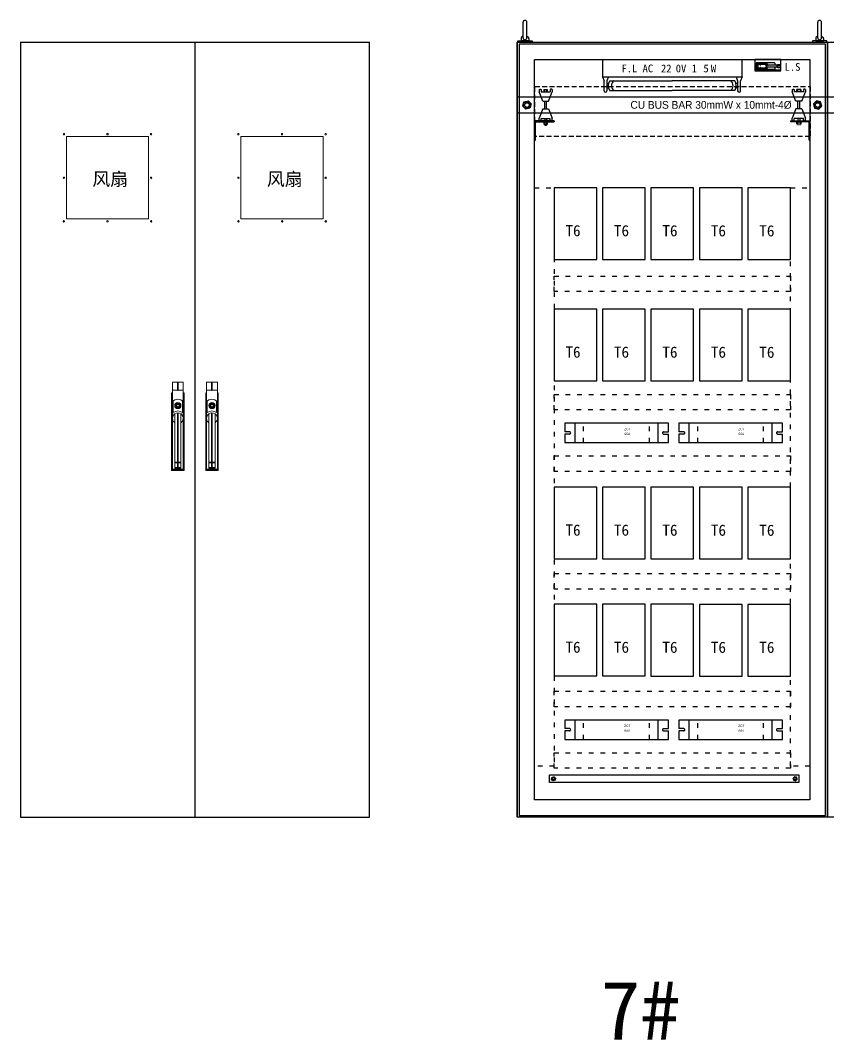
# Model space of a CAD drawing. Header units: millimetres. Extents: x 14879 to 38758, y -20740 to 1136.
# Drawn here: x 33636 to 35718, y -11284 to -8655 of the extents above; entities that cross this region are included whole.
import ezdxf
from ezdxf.enums import TextEntityAlignment as Align

# ---------------------------------------------------------------- set-up
doc = ezdxf.new("R2010")
doc.units = ezdxf.units.MM
doc.linetypes.add('ACAD_ISO03W100', pattern=[30, 12, -18])
doc.linetypes.add('DASHED', pattern=[19.05, 12.7, -6.35])
for name, color, linetype, lineweight in [('CAXA4', 3, 'Continuous', 25), ('图框文字', 7, 'Continuous', 53), ('粗线', 7, 'Continuous', 13), ('轮廓层', 7, 'Continuous', 30)]:
    doc.layers.add(name, color=color, linetype=linetype, lineweight=lineweight)
doc.layers.add('TEXT', color=3, linetype='Continuous')
doc.styles.get("Standard").update_dxf_attribs({"font": ''})
doc.styles.add('UserTxtStyle2', font='')
doc.styles.add('型式1', font='PMingLiU.ttf', dxfattribs={"width": 0.85, "height": 2})
doc.styles.add('汉字', font='')
doc.styles.get('Standard').set_extended_font_data('SimSun')
doc.styles.get('UserTxtStyle2').set_extended_font_data('SimSun')
doc.styles.get('汉字').set_extended_font_data('SimSun')

# ---------------------------------------------------------------- blocks, each defined once
blk = doc.blocks.new('830')
at = {"color": 1, "lineweight": 5}
for p, q in [((-14, 93), (14, 93)), ((-1, 73), (-1, 93)), ((0, 93), (0, 73)), ((1, 73), (1, 93)), ((-1, 73), (-14, 73)), ((1, 73), (14, 73)), ((-11.9, 44.8), (-11.9, 14.8)), ((12.1, 44.8), (12.1, 14.7)), ((-8, 11.5), (-8, -129)), ((-1, 14), (-1, -127)), ((1, 14), (1, -127)), ((8, 11.5), (8, -129)), ((-14, -131), (14, -131)), ((-8, -113), (-1, -113)), ((-8, -115), (-1, -115)), ((-8, -127), (8, -127)), ((-8, -129), (8, -129)), ((1, -113), (8, -113)), ((1, -115), (8, -115))]:
    blk.add_line(p, q, dxfattribs=at)
for points in [[(-14, 93), (-14, -133), (14, -133), (14, 93)], [(-14, 66), (-16, 66), (-16, -135), (16, -135), (16, 66), (14, 66)]]:
    blk.add_lwpolyline(points, dxfattribs=at)
for radius in [8, 6, 3]:
    blk.add_circle((0, 33), radius, dxfattribs=at)
for centre, radius, start, end in [((0, 73), 1, 180, 0), ((0, 30), 19, 42.5369, 137.4631), ((-6, 33), 2, 280.8069, 79.1931), ((-4.2, 37.2), 2, 235.8069, 34.1931), ((-4.2, 28.8), 2, 325.8069, 124.1931), ((0, 39), 2, 190.8069, 349.1931), ((0, 27), 2, 10.8069, 169.1931), ((4.2, 37.2), 2, 145.8069, 304.1931), ((4.2, 28.8), 2, 55.8069, 214.1931), ((6, 33), 2, 100.8069, 259.1931), ((0, 0), 14, 304.8499, 235.1501), ((0, 0), 19, 50.6182, 128.9523)]:
    blk.add_arc(centre, radius, start, end, dxfattribs=at)

msp = doc.modelspace()

# ---------------------------------------------------------------- linework, layer by layer
for p, q in [((34932.11, -8700.12), (34932.11, -8660.12)), ((34942.11, -8700.12), (34942.11, -8660.12)), ((35692.11, -8700.12), (35692.11, -8660.12)), ((35702.11, -8700.12), (35702.11, -8660.12)), ((34927.11, -8701.47), (34927.11, -8708.03)), ((34932.11, -8696.14), (34928.37, -8698.55)), ((34942.11, -8696.14), (34945.86, -8698.55)), ((34947.11, -8701.47), (34947.11, -8708.03)), ((35687.11, -8701.47), (35687.11, -8708.03)), ((35692.11, -8696.14), (35688.37, -8698.55)), ((35702.11, -8696.14), (35705.86, -8698.55)), ((35707.11, -8701.47), (35707.11, -8708.03)), ((33635.71, -8711.05), (34535.9, -8711.05)), ((33635.71, -8711.05), (33635.71, -10711.05)), ((34085.8, -8711.05), (34085.8, -10711.05)), ((34535.9, -10711.05), (34535.9, -8711.05)), ((34917.11, -8711.05), (35717.11, -8711.05)), ((34917.11, -10711.05), (34917.11, -8711.05)), ((34917.11, -8711.05), (35717.11, -8711.05)), ((34917.11, -8711.05), (34917.11, -10666.05)), ((35712.11, -8716.05), (34922.11, -8716.05)), ((34922.11, -8716.05), (34922.11, -10706.05)), ((34947.11, -8708.03), (34927.11, -8708.03)), ((34947.11, -8708.03), (34927.11, -8708.03)), ((34927.11, -8708.03), (34947.11, -8708.03)), ((34927.11, -8708.03), (34947.11, -8708.03)), ((35715.83, -8708.03), (35678.4, -8708.03)), ((35678.4, -8708.03), (35678.4, -8711.05)), ((35678.4, -8711.05), (35715.83, -8711.05)), ((35687.11, -8708.03), (35707.11, -8708.03)), ((35687.11, -8708.03), (35707.11, -8708.03)), ((35707.11, -8708.03), (35687.11, -8708.03)), ((35707.11, -8708.03), (35687.11, -8708.03)), ((35712.11, -10706.05), (35712.11, -8716.05)), ((35715.83, -8711.05), (35715.83, -8708.03)), ((35717.11, -8711.05), (35717.11, -10666.05)), ((35717.11, -10711.05), (35717.11, -8711.05)), ((35717.11, -8711.05), (35717.11, -10666.05)), ((35717.11, -8711.05), (36517.11, -8711.05)), ((35717.11, -10711.05), (35717.11, -8711.05)), ((35717.11, -8711.05), (36517.11, -8711.05)), ((35717.11, -8711.05), (35717.11, -10666.05)), ((34962.11, -8756.05), (35672.11, -8756.05)), ((34962.11, -10666.05), (34962.11, -8756.05)), ((35137.11, -8756.05), (35137.11, -8801.05)), ((35137.11, -8756.05), (35497.11, -8756.05)), ((35497.11, -8801.05), (35497.11, -8756.05)), ((35597.21, -8756.05), (35530.31, -8756.05)), ((35530.31, -8756.05), (35530.31, -8784.87)), ((35597.21, -8784.87), (35597.21, -8756.05)), ((35672.11, -8756.05), (35672.11, -10666.05)), ((35137.11, -8801.05), (35497.11, -8801.05)), ((35137.11, -8801.05), (35141.12, -8811.05)), ((35152.53, -8801.05), (35148.52, -8811.05)), ((35481.7, -8801.05), (35485.71, -8811.05)), ((35497.11, -8801.05), (35493.11, -8811.05)), ((35530.31, -8782.87), (35597.21, -8782.87)), ((35530.31, -8784.87), (35597.21, -8784.87)), ((35141.12, -8836.69), (35141.12, -8811.05)), ((35148.52, -8811.05), (35148.52, -8836.69)), ((35148.52, -8817.68), (35152.84, -8817.68)), ((35148.52, -8829.42), (35152.84, -8829.42)), ((35155.81, -8811.05), (35317.11, -8811.05)), ((35478.42, -8811.05), (35317.11, -8811.05)), ((35485.71, -8817.68), (35481.38, -8817.68)), ((35485.71, -8829.42), (35481.38, -8829.42)), ((35485.71, -8811.05), (35485.71, -8836.69)), ((35493.11, -8836.69), (35493.11, -8811.05)), ((34917.11, -8893.44), (34917.11, -8853.44)), ((35717.11, -8853.44), (34917.11, -8853.44)), ((34917.11, -8853.44), (34917.11, -8893.44)), ((35145.02, -8840.19), (35144.62, -8840.19)), ((35155.81, -8836.05), (35317.11, -8836.05)), ((35478.42, -8836.05), (35317.11, -8836.05)), ((35489.21, -8840.19), (35489.61, -8840.19)), ((35717.11, -8893.44), (35717.11, -8853.44)), ((35717.11, -8893.44), (35717.11, -8853.44)), ((36517.11, -8853.44), (35717.11, -8853.44)), ((35717.11, -8853.44), (35717.11, -8893.44)), ((34917.11, -8893.44), (35717.11, -8893.44)), ((35717.11, -8893.44), (36517.11, -8893.44)), ((35012.11, -9086.71), (35012.11, -9271.71)), ((35122.11, -9086.71), (35012.11, -9086.71)), ((35122.11, -9271.71), (35122.11, -9086.71)), ((35137.11, -9086.82), (35137.11, -9271.82)), ((35247.11, -9086.82), (35137.11, -9086.82)), ((35247.11, -9271.82), (35247.11, -9086.82)), ((35262.11, -9086.93), (35262.11, -9271.93)), ((35372.11, -9086.93), (35262.11, -9086.93)), ((35372.11, -9271.93), (35372.11, -9086.93)), ((35387.11, -9087.04), (35387.11, -9272.04)), ((35497.11, -9087.04), (35387.11, -9087.04)), ((35497.11, -9272.04), (35497.11, -9087.04)), ((35512.11, -9087.15), (35512.11, -9272.15)), ((35622.11, -9087.15), (35512.11, -9087.15)), ((35622.11, -9272.15), (35622.11, -9087.15)), ((35012.11, -9271.71), (35122.11, -9271.71)), ((35137.11, -9271.82), (35247.11, -9271.82)), ((35262.11, -9271.93), (35372.11, -9271.93)), ((35387.11, -9272.04), (35497.11, -9272.04)), ((35512.11, -9272.15), (35622.11, -9272.15)), ((35012.11, -9399.92), (35012.11, -9584.92)), ((35122.11, -9399.92), (35012.11, -9399.92)), ((35122.11, -9584.92), (35122.11, -9399.92)), ((35137.11, -9400.03), (35137.11, -9585.03)), ((35247.11, -9400.03), (35137.11, -9400.03)), ((35247.11, -9585.03), (35247.11, -9400.03)), ((35262.11, -9400.14), (35262.11, -9585.14)), ((35372.11, -9400.14), (35262.11, -9400.14)), ((35372.11, -9585.14), (35372.11, -9400.14)), ((35387.11, -9400.25), (35387.11, -9585.25)), ((35497.11, -9400.25), (35387.11, -9400.25)), ((35497.11, -9585.25), (35497.11, -9400.25)), ((35512.11, -9400.36), (35512.11, -9585.36)), ((35622.11, -9400.36), (35512.11, -9400.36)), ((35622.11, -9585.36), (35622.11, -9400.36)), ((35012.11, -9584.92), (35122.11, -9584.92)), ((35137.11, -9585.03), (35247.11, -9585.03)), ((35262.11, -9585.14), (35372.11, -9585.14)), ((35387.11, -9585.25), (35497.11, -9585.25)), ((35512.11, -9585.36), (35622.11, -9585.36)), ((35012.11, -9859.15), (35012.11, -10044.15)), ((35122.11, -9859.15), (35012.11, -9859.15)), ((35122.11, -10044.15), (35122.11, -9859.15)), ((35137.11, -9859.26), (35137.11, -10044.26)), ((35247.11, -9859.26), (35137.11, -9859.26)), ((35247.11, -10044.26), (35247.11, -9859.26)), ((35262.11, -9859.37), (35262.11, -10044.37)), ((35372.11, -9859.37), (35262.11, -9859.37)), ((35372.11, -10044.37), (35372.11, -9859.37)), ((35387.11, -9859.48), (35387.11, -10044.48)), ((35497.11, -9859.48), (35387.11, -9859.48)), ((35497.11, -10044.48), (35497.11, -9859.48)), ((35512.11, -9859.59), (35512.11, -10044.59)), ((35622.11, -9859.59), (35512.11, -9859.59)), ((35622.11, -10044.59), (35622.11, -9859.59)), ((35012.11, -10044.15), (35122.11, -10044.15)), ((35137.11, -10044.26), (35247.11, -10044.26)), ((35262.11, -10044.37), (35372.11, -10044.37)), ((35387.11, -10044.48), (35497.11, -10044.48)), ((35512.11, -10044.59), (35622.11, -10044.59)), ((35012.11, -10161.26), (35012.11, -10346.26)), ((35122.11, -10161.26), (35012.11, -10161.26)), ((35122.11, -10346.26), (35122.11, -10161.26)), ((35137.11, -10161.37), (35137.11, -10346.37)), ((35247.11, -10161.37), (35137.11, -10161.37)), ((35247.11, -10346.37), (35247.11, -10161.37)), ((35262.11, -10161.48), (35262.11, -10346.48)), ((35372.11, -10161.48), (35262.11, -10161.48)), ((35372.11, -10346.48), (35372.11, -10161.48)), ((35387.11, -10161.59), (35387.11, -10346.59)), ((35497.11, -10161.59), (35387.11, -10161.59)), ((35497.11, -10346.59), (35497.11, -10161.59)), ((35512.11, -10161.7), (35512.11, -10346.7)), ((35622.11, -10161.7), (35512.11, -10161.7)), ((35622.11, -10346.7), (35622.11, -10161.7)), ((35012.11, -10346.26), (35122.11, -10346.26)), ((35137.11, -10346.37), (35247.11, -10346.37)), ((35262.11, -10346.48), (35372.11, -10346.48)), ((35387.11, -10346.59), (35497.11, -10346.59)), ((35512.11, -10346.7), (35622.11, -10346.7)), ((35000.77, -10601.5), (35643.9, -10601.5)), ((35000.77, -10621.5), (35000.77, -10601.5)), ((35643.9, -10621.5), (35000.77, -10621.5)), ((35643.9, -10601.5), (35643.9, -10621.5)), ((34917.11, -10666.05), (34917.11, -10711.05)), ((35672.11, -10666.05), (34962.11, -10666.05)), ((35712.11, -10706.05), (35712.11, -10666.05)), ((35717.11, -10666.05), (35717.11, -10711.05)), ((35717.11, -10666.05), (35717.11, -10711.05)), ((35717.11, -10666.05), (35717.11, -10711.05)), ((33635.71, -10711.05), (34535.9, -10711.05)), ((35717.11, -10711.05), (34917.11, -10711.05)), ((34922.11, -10706.05), (35712.11, -10706.05)), ((36517.11, -10711.05), (35717.11, -10711.05))]:
    msp.add_line(p, q)
at = {"color": 7, "linetype": 'Continuous'}
for p, q in [((35533.23, -8780.64), (35533.23, -8766.29)), ((35533.35, -8780.67), (35533.35, -8766.27)), ((35562.33, -8768.17), (35533.35, -8768.17)), ((35562.33, -8778.77), (35533.35, -8778.77)), ((35534.39, -8774.97), (35534.39, -8771.97)), ((35580.9, -8764.87), (35534.75, -8764.87)), ((35580.9, -8782.07), (35534.75, -8782.07)), ((35580.87, -8764.74), (35534.78, -8764.74)), ((35538.82, -8770.97), (35535.39, -8770.97)), ((35538.82, -8775.97), (35535.39, -8775.97)), ((35538.82, -8768.42), (35543.32, -8768.42)), ((35538.82, -8770.97), (35538.82, -8768.42)), ((35538.82, -8775.27), (35538.82, -8771.67)), ((35538.82, -8778.52), (35538.82, -8775.97)), ((35543.32, -8778.52), (35538.82, -8778.52)), ((35543.03, -8768.37), (35543.03, -8768.17)), ((35545.63, -8768.37), (35543.03, -8768.37)), ((35543.03, -8778.77), (35543.03, -8778.57)), ((35545.63, -8778.57), (35543.03, -8778.57)), ((35543.32, -8769.47), (35543.32, -8768.37)), ((35543.32, -8777.47), (35543.32, -8778.57)), ((35545.32, -8769.47), (35545.32, -8768.37)), ((35545.32, -8768.42), (35555.51, -8768.42)), ((35545.32, -8777.47), (35545.32, -8778.57)), ((35555.51, -8778.52), (35545.32, -8778.52)), ((35545.63, -8768.37), (35545.63, -8768.17)), ((35545.63, -8778.77), (35545.63, -8778.57)), ((35550.57, -8768.37), (35550.57, -8768.17)), ((35553.17, -8768.37), (35550.57, -8768.37)), ((35553.17, -8778.57), (35550.57, -8778.57)), ((35550.57, -8778.77), (35550.57, -8778.57)), ((35553.17, -8768.37), (35553.17, -8768.17)), ((35553.17, -8778.77), (35553.17, -8778.57)), ((35557.24, -8767.57), (35557.24, -8765.47)), ((35557.24, -8781.47), (35557.24, -8779.37)), ((35557.79, -8769.47), (35559.82, -8769.47)), ((35559.82, -8777.47), (35557.79, -8777.47)), ((35558.35, -8767.57), (35558.35, -8765.47)), ((35558.35, -8781.47), (35558.35, -8779.37)), ((35562.83, -8770.27), (35562.83, -8768.67)), ((35562.83, -8778.27), (35562.83, -8776.67)), ((35595.67, -8770.92), (35564.26, -8770.92)), ((35595.67, -8776.02), (35564.26, -8776.02)), ((35582.3, -8770.92), (35582.3, -8766.27)), ((35582.3, -8780.67), (35582.3, -8776.02)), ((35582.42, -8770.92), (35582.42, -8766.29)), ((35582.42, -8780.64), (35582.42, -8776.02)), ((35587.32, -8775.47), (35587.32, -8771.47)), ((35596.82, -8771.47), (35587.32, -8771.47)), ((35596.82, -8775.47), (35587.32, -8775.47)), ((35595.82, -8771.02), (35588.32, -8771.02)), ((35588.32, -8771.47), (35588.32, -8771.02)), ((35588.32, -8775.92), (35588.32, -8775.47)), ((35595.82, -8775.92), (35588.32, -8775.92)), ((35595.67, -8769.92), (35588.47, -8769.92)), ((35588.47, -8770.92), (35588.47, -8769.92)), ((35588.47, -8777.02), (35588.47, -8776.02)), ((35595.67, -8777.02), (35588.47, -8777.02)), ((35594.57, -8769.42), (35589.57, -8769.42)), ((35589.57, -8769.92), (35589.57, -8769.42)), ((35594.5, -8777.92), (35589.63, -8777.92)), ((35594.57, -8769.92), (35594.57, -8769.42)), ((35595.67, -8771.02), (35595.67, -8769.92)), ((35595.67, -8777.02), (35595.67, -8775.92)), ((35595.82, -8771.47), (35595.82, -8771.02)), ((35595.82, -8775.92), (35595.82, -8775.47)), ((35596.82, -8775.47), (35596.82, -8771.47)), ((35580.87, -8782.19), (35534.78, -8782.19))]:
    msp.add_line(p, q, dxfattribs=at)
at = {"color": 3}
for p, q in [((34973.67, -8833.77), (34973.67, -8839.36)), ((34973.67, -8833.77), (34975.28, -8833.77)), ((34975.28, -8832.44), (34977.88, -8832.44)), ((34975.28, -8833.77), (34975.28, -8832.44)), ((34977.88, -8832.44), (34977.88, -8833.77)), ((34977.88, -8833.77), (34978.64, -8833.77)), ((34978.64, -8833.77), (34978.64, -8839.03)), ((34985.54, -8833.03), (34985.54, -8839.03)), ((34985.54, -8833.03), (34995.54, -8833.03)), ((34987.54, -8833.03), (34987.54, -8839.03)), ((34993.54, -8839.03), (34993.54, -8833.03)), ((34995.54, -8839.03), (34995.54, -8833.03)), ((35003.2, -8833.77), (35002.44, -8833.77)), ((35002.44, -8833.77), (35002.44, -8839.03)), ((35003.2, -8832.44), (35003.2, -8833.77)), ((35006.06, -8832.44), (35003.2, -8832.44)), ((35006.06, -8833.77), (35006.06, -8832.44)), ((35007.67, -8833.77), (35006.06, -8833.77)), ((35007.67, -8833.77), (35007.67, -8839.36)), ((35007.67, -8833.77), (35007.67, -8839.36)), ((35626.56, -8833.77), (35626.56, -8839.36)), ((35626.56, -8833.77), (35626.56, -8839.36)), ((35626.56, -8833.77), (35628.17, -8833.77)), ((35628.17, -8832.44), (35631.03, -8832.44)), ((35628.17, -8833.77), (35628.17, -8832.44)), ((35631.03, -8832.44), (35631.03, -8833.77)), ((35631.03, -8833.77), (35631.79, -8833.77)), ((35631.79, -8833.77), (35631.79, -8839.03)), ((35638.69, -8839.03), (35638.69, -8833.03)), ((35648.69, -8833.03), (35638.69, -8833.03)), ((35640.69, -8839.03), (35640.69, -8833.03)), ((35646.69, -8833.03), (35646.69, -8839.03)), ((35648.69, -8833.03), (35648.69, -8839.03)), ((35656.34, -8833.77), (35655.59, -8833.77)), ((35655.59, -8833.77), (35655.59, -8839.03)), ((35658.95, -8832.44), (35656.34, -8832.44)), ((35656.34, -8832.44), (35656.34, -8833.77)), ((35658.95, -8833.77), (35658.95, -8832.44)), ((35660.56, -8833.77), (35658.95, -8833.77)), ((35660.56, -8833.77), (35660.56, -8839.36)), ((34983.17, -8863.44), (34973.67, -8839.36)), ((34978.64, -8839.03), (35002.44, -8839.03)), ((34998.17, -8863.44), (35007.67, -8839.36)), ((35636.06, -8863.44), (35626.56, -8839.36)), ((35655.59, -8839.03), (35631.79, -8839.03)), ((35651.06, -8863.44), (35660.56, -8839.36)), ((34983.17, -8883.44), (34973.67, -8907.52)), ((34983.17, -8863.44), (34998.17, -8863.44)), ((34983.17, -8883.44), (34998.17, -8883.44)), ((34988.04, -8883.44), (34988.04, -8863.44)), ((34993.04, -8883.44), (34993.04, -8863.44)), ((34998.17, -8883.44), (35007.67, -8907.52)), ((35636.06, -8883.44), (35626.56, -8907.52)), ((35651.06, -8863.44), (35636.06, -8863.44)), ((35651.06, -8883.44), (35636.06, -8883.44)), ((35641.19, -8883.44), (35641.19, -8863.44)), ((35646.19, -8883.44), (35646.19, -8863.44)), ((35651.06, -8883.44), (35660.56, -8907.52)), ((34973.67, -8913.11), (34973.67, -8907.52)), ((34973.67, -8913.11), (34975.28, -8913.11)), ((34975.28, -8913.11), (34975.28, -8914.44)), ((34977.88, -8914.44), (34977.88, -8913.11)), ((34977.88, -8913.11), (34978.64, -8913.11)), ((34978.64, -8913.11), (34978.64, -8907.85)), ((34978.64, -8907.85), (35002.44, -8907.85)), ((34988.04, -8907.85), (34988.04, -8925.44)), ((34993.04, -8907.85), (34993.04, -8925.44)), ((35002.44, -8913.11), (35002.44, -8907.85)), ((35003.2, -8913.11), (35002.44, -8913.11)), ((35003.2, -8914.44), (35003.2, -8913.11)), ((35006.06, -8913.11), (35006.06, -8914.44)), ((35007.67, -8913.11), (35006.06, -8913.11)), ((35007.67, -8913.11), (35007.67, -8907.52)), ((35007.67, -8913.11), (35007.67, -8907.52)), ((35626.56, -8913.11), (35626.56, -8907.52)), ((35626.56, -8913.11), (35626.56, -8907.52)), ((35626.56, -8913.11), (35628.17, -8913.11)), ((35628.17, -8913.11), (35628.17, -8914.44)), ((35631.03, -8913.11), (35631.79, -8913.11)), ((35631.03, -8914.44), (35631.03, -8913.11)), ((35631.79, -8913.11), (35631.79, -8907.85)), ((35655.59, -8907.85), (35631.79, -8907.85)), ((35641.19, -8907.85), (35641.19, -8925.44)), ((35646.19, -8907.85), (35646.19, -8925.44)), ((35655.59, -8913.11), (35655.59, -8907.85)), ((35656.34, -8913.11), (35655.59, -8913.11)), ((35656.34, -8914.44), (35656.34, -8913.11)), ((35660.56, -8913.11), (35658.95, -8913.11)), ((35658.95, -8913.11), (35658.95, -8914.44)), ((35660.56, -8913.11), (35660.56, -8907.52)), ((35012.11, -8914.44), (34962.11, -8914.44)), ((34962.11, -8914.44), (34962.11, -8964.44)), ((34964.11, -8964.44), (34964.11, -8916.44)), ((34964.11, -8916.44), (35012.11, -8916.44)), ((34975.28, -8914.44), (34977.88, -8914.44)), ((34985.54, -8916.44), (34985.54, -8922.44)), ((34985.54, -8922.44), (34995.54, -8922.44)), ((34987.54, -8916.44), (34987.54, -8922.44)), ((34988.04, -8925.44), (34993.04, -8925.44)), ((34993.54, -8916.44), (34993.54, -8922.44)), ((34995.54, -8922.44), (34995.54, -8916.44)), ((35006.06, -8914.44), (35003.2, -8914.44)), ((35012.11, -8914.44), (35012.11, -8916.44)), ((35622.11, -8914.44), (35672.11, -8914.44)), ((35622.11, -8914.44), (35622.11, -8916.44)), ((35670.11, -8916.44), (35622.11, -8916.44)), ((35628.17, -8914.44), (35631.03, -8914.44)), ((35638.69, -8922.44), (35638.69, -8916.44)), ((35640.69, -8916.44), (35640.69, -8922.44)), ((35646.69, -8916.44), (35646.69, -8922.44)), ((35648.69, -8916.44), (35648.69, -8922.44)), ((35658.95, -8914.44), (35656.34, -8914.44)), ((35670.11, -8964.44), (35670.11, -8916.44)), ((35672.11, -8914.44), (35672.11, -8964.44)), ((34962.11, -8964.44), (34964.11, -8964.44)), ((35672.11, -8964.44), (35670.11, -8964.44))]:
    msp.add_line(p, q, dxfattribs=at)
at = {"color": 2, "ltscale": 0.2}
for p, q in [((35066.31, -9744.41), (35066.31, -9694.41)), ((35280.75, -9744.41), (35280.75, -9694.41)), ((35360.47, -9744.41), (35360.47, -9694.41)), ((35574.91, -9744.41), (35574.91, -9694.41)), ((35052.5, -9716.41), (35040.03, -9716.41)), ((35052.5, -9722.41), (35040.03, -9722.41)), ((35294.75, -9716.41), (35307.03, -9716.41)), ((35294.75, -9722.41), (35307.03, -9722.41)), ((35346.66, -9716.41), (35334.19, -9716.41)), ((35346.66, -9722.41), (35334.19, -9722.41)), ((35588.91, -9716.41), (35601.19, -9716.41)), ((35588.91, -9722.41), (35601.19, -9722.41)), ((35066.31, -10510.04), (35066.31, -10460.04)), ((35280.75, -10510.04), (35280.75, -10460.04)), ((35360.47, -10510.04), (35360.47, -10460.04)), ((35574.91, -10510.04), (35574.91, -10460.04)), ((35052.5, -10482.04), (35040.03, -10482.04)), ((35052.5, -10488.04), (35040.03, -10488.04)), ((35294.75, -10482.04), (35307.03, -10482.04)), ((35294.75, -10488.04), (35307.03, -10488.04)), ((35346.66, -10482.04), (35334.19, -10482.04)), ((35346.66, -10488.04), (35334.19, -10488.04)), ((35588.91, -10482.04), (35601.19, -10482.04)), ((35588.91, -10488.04), (35601.19, -10488.04))]:
    msp.add_line(p, q, dxfattribs=at)
at = {"color": 1, "linetype": 'ACAD_ISO03W100'}
for p, q in [((35088.53, -9744.41), (35088.53, -9694.41)), ((35258.53, -9744.41), (35258.53, -9694.41)), ((35382.69, -9744.41), (35382.69, -9694.41)), ((35552.69, -9744.41), (35552.69, -9694.41)), ((35088.53, -10510.04), (35088.53, -10460.04)), ((35258.53, -10510.04), (35258.53, -10460.04)), ((35382.69, -10510.04), (35382.69, -10460.04)), ((35552.69, -10510.04), (35552.69, -10460.04))]:
    msp.add_line(p, q, dxfattribs=at)
msp.add_lwpolyline([(34918.4, -8708.03), (34955.83, -8708.03), (34955.83, -8711.05), (34918.4, -8711.05)], close=True)
at = {"color": 1, "linetype": 'DASHED'}
msp.add_lwpolyline([(34962.41, -8826.05), (35672.41, -8826.05), (35672.41, -8954.42), (34962.41, -8954.42)], close=True, dxfattribs=at)
at = {"color": 4}
for points in [[(34952.87, -8870.59), (34950.03, -8881.22), (34939.4, -8884.07), (34931.62, -8876.29), (34934.47, -8865.66), (34945.1, -8862.81)], [(35681.35, -8870.59), (35684.2, -8881.22), (35694.83, -8884.07), (35702.6, -8876.29), (35699.76, -8865.66), (35689.13, -8862.81)], [(35016.08, -10610.08), (35014.66, -10615.39), (35009.34, -10616.81), (35005.45, -10612.92), (35006.88, -10607.61), (35012.19, -10606.19)], [(35628.59, -10610.08), (35630.01, -10615.39), (35635.33, -10616.81), (35639.22, -10612.92), (35637.79, -10607.61), (35632.48, -10606.19)]]:
    msp.add_lwpolyline(points, close=True, dxfattribs=at)
at = {"color": 1, "linetype": 'ACAD_ISO03W100'}
for points in [[(34962.11, -9086.71), (35012.11, -9086.71), (35012.11, -10579.35), (34962.11, -10579.35)], [(35622.12, -9086.71), (35672.11, -9086.71), (35672.11, -10579.35), (35622.12, -10579.35)], [(35012.11, -9354.69), (35012.11, -9314.69), (35622.12, -9314.69), (35622.12, -9354.69)], [(35012.11, -9659.96), (35012.11, -9619.96), (35622.12, -9619.96), (35622.12, -9659.96)], [(35012.11, -9818.81), (35012.11, -9778.81), (35622.12, -9778.81), (35622.12, -9818.81)], [(35012.11, -10122.32), (35012.11, -10082.32), (35622.12, -10082.32), (35622.12, -10122.32)], [(35012.11, -10425.59), (35012.11, -10385.59), (35622.12, -10385.59), (35622.12, -10425.59)], [(35012.11, -10584.44), (35012.11, -10544.44), (35622.12, -10544.44), (35622.12, -10584.44)]]:
    msp.add_lwpolyline(points, close=True, dxfattribs=at)
at = {"color": 2, "ltscale": 0.2}
for points in [[(35307.03, -9716.41), (35307.03, -9694.41), (35040.03, -9694.41), (35040.03, -9716.41)], [(35601.19, -9716.41), (35601.19, -9694.41), (35334.19, -9694.41), (35334.19, -9716.41)], [(35040.03, -9722.41), (35040.03, -9744.41), (35307.03, -9744.41), (35307.03, -9722.41)], [(35334.19, -9722.41), (35334.19, -9744.41), (35601.19, -9744.41), (35601.19, -9722.41)], [(35307.03, -10482.04), (35307.03, -10460.04), (35040.03, -10460.04), (35040.03, -10482.04)], [(35601.19, -10482.04), (35601.19, -10460.04), (35334.19, -10460.04), (35334.19, -10482.04)], [(35040.03, -10488.04), (35040.03, -10510.04), (35307.03, -10510.04), (35307.03, -10488.04)], [(35334.19, -10488.04), (35334.19, -10510.04), (35601.19, -10510.04), (35601.19, -10488.04)]]:
    msp.add_lwpolyline(points, dxfattribs=at)
at = {"color": 7, "linetype": 'Continuous'}
msp.add_circle((35559.82, -8773.47), 1.2, dxfattribs=at)
at = {"color": 4}
for centre, radius in [((34942.25, -8873.44), 9.28), ((34942.25, -8873.44), 6), ((35691.98, -8873.44), 9.28), ((35691.98, -8873.44), 6), ((35010.77, -10611.5), 4.64), ((35010.77, -10611.5), 3), ((35633.9, -10611.5), 4.64), ((35633.9, -10611.5), 3)]:
    msp.add_circle(centre, radius, dxfattribs=at)
for centre, radius, start, end in [((34937.11, -8660.12), 5, 0, 180), ((35697.11, -8660.12), 5, 0, 180), ((34931.11, -8701.47), 4, 133.28833, 180), ((34931.11, -8701.47), 4, 133.28833, 180), ((34937.11, -8700.12), 5, 180, 0), ((34943.11, -8701.47), 4, 0, 46.71167), ((35691.11, -8701.47), 4, 133.28833, 180), ((35697.11, -8700.12), 5, 180, 0), ((35703.11, -8701.47), 4, 0, 46.71167), ((35703.11, -8701.47), 4, 0, 46.71167), ((35174.84, -8823.55), 22.77, 146.69978, 213.30022), ((35174.84, -8823.55), 14.77, 122.17256, 237.82744), ((35459.39, -8823.55), 14.77, 302.17256, 57.82744), ((35459.39, -8823.55), 22.77, 326.69978, 33.30022), ((35144.62, -8836.69), 3.5, 180, 270), ((35145.02, -8836.69), 3.5, 270, 0), ((35489.21, -8836.69), 3.5, 180, 270), ((35489.61, -8836.69), 3.5, 270, 0)]:
    msp.add_arc(centre, radius, start, end)
at = {"color": 7, "linetype": 'Continuous'}
for centre, radius, start, end in [((35534.78, -8766.29), 1.55, 89.99998, 179.99996), ((35534.78, -8780.64), 1.55, 179.99996, 270), ((35534.75, -8766.27), 1.4, 89.99998, 179.99996), ((35534.75, -8780.67), 1.4, 179.99996, 270), ((35535.39, -8771.97), 1, 89.99998, 179.99996), ((35535.39, -8774.97), 1, 179.99996, 270), ((35544.32, -8769.47), 1, 180.00004, 359.99998), ((35544.32, -8777.47), 1, 0, 179.99996), ((35557.79, -8766.47), 3, 220.54153, 270.00002), ((35557.79, -8780.47), 3, 89.99998, 139.45847), ((35559.82, -8775.47), 6, 53.77136, 89.99998), ((35559.82, -8771.47), 6, 270.00002, 306.22844), ((35562.33, -8768.67), 0.5, 0, 89.99998), ((35562.33, -8778.27), 0.5, 270.00002, 0), ((35564.26, -8769.42), 1.5, 233.77144, 270.00007), ((35564.26, -8777.52), 1.5, 89.99993, 126.2284), ((35580.87, -8766.29), 1.55, 0, 89.99998), ((35580.87, -8780.64), 1.55, 270.00002, 0), ((35580.9, -8766.27), 1.4, 0, 89.99998), ((35580.9, -8780.67), 1.4, 270.00002, 0), ((35587.05, -8769.42), 1.5, 270.00002, 340.52878), ((35587.05, -8777.52), 1.5, 19.47122, 89.99998), ((35590.07, -8777.02), 1, 180.00004, 244.15928), ((35594.07, -8777.02), 1, 295.84075, 359.99998)]:
    msp.add_arc(centre, radius, start, end, dxfattribs=at)
at = {"color": 2, "ltscale": 0.2}
for centre, start, end in [((35052.4, -9719.41), 268.11935, 91.88065), ((35294.65, -9719.41), 88.11935, 271.88065), ((35346.56, -9719.41), 268.11935, 91.88065), ((35588.82, -9719.41), 88.11935, 271.88065), ((35052.4, -10485.04), 268.11935, 91.88065), ((35294.65, -10485.04), 88.11935, 271.88065), ((35346.56, -10485.04), 268.11935, 91.88065), ((35588.82, -10485.04), 88.11935, 271.88065)]:
    msp.add_arc(centre, 3, start, end, dxfattribs=at)
at = {"layer": '粗线', "linetype": 'Continuous', "lineweight": 13}
for points in [[(33754.31, -8955.03), (33966.56, -8955.03), (33966.56, -9167.28), (33754.31, -9167.28), (33754.31, -8955.03)], [(34204.59, -8955.03), (34416.84, -8955.03), (34416.84, -9167.28), (34204.59, -9167.28), (34204.59, -8955.03)]]:
    msp.add_lwpolyline(points, dxfattribs=at)
for centre in [(33747.93, -8948.66), (33860.43, -8948.66), (33972.93, -8948.66), (34198.22, -8948.66), (34310.72, -8948.66), (34423.22, -8948.66), (33747.93, -9061.16), (33972.93, -9061.16), (34198.22, -9061.16), (34423.22, -9061.16), (33747.93, -9173.66), (33860.43, -9173.66), (33972.93, -9173.66), (34198.22, -9173.66), (34310.72, -9173.66), (34423.22, -9173.66)]:
    msp.add_circle(centre, 1.88, dxfattribs=at)

# ---------------------------------------------------------------- block references
at = {"layer": '轮廓层'}
msp.add_blockref('830', (34041.84, -9681.69), dxfattribs=at)
at = {"layer": '轮廓层', "xscale": -1}
msp.add_blockref('830', (34129.77, -9681.69), dxfattribs=at)

# ---------------------------------------------------------------- texts
for s, p in [('F.L AC', (35186.05, -8789.1)), ('22', (35287.95, -8789.1)), ('0V 1', (35326.05, -8789.1)), ('5', (35397.48, -8789.1)), ('W', (35416.52, -8789.1)), ('L.S', (35606.91, -8785.15))]:
    msp.add_text(s, height=20).set_placement(p)
at = {"insert": (35417.11, -8873.44), "char_height": 20, "width": 909.4043, "attachment_point": 5}
msp.add_mtext('{\\fPMingLiU|b0|i0|c136|p18;\\C5;CU BUS BAR \\fPMingLiU|b0|i0|c134|p18;3\\fPMingLiU|b0|i0|c136|p18;0mmW x \\fPMingLiU|b0|i0|c134|p18;10\\fPMingLiU|b0|i0|c136|p18;mmt-\\fPMingLiU|b0|i0|c134|p18;4\\fPMingLiU|b0|i0|c136|p18;%%C}', dxfattribs=at)
at = {"layer": 'CAXA4', "linetype": 'Continuous', "lineweight": 25, "char_height": 33.752, "attachment_point": 1, "style": 'UserTxtStyle2'}
for insert in [(33821.19, -9047.61), (34271.47, -9047.61)]:
    msp.add_mtext('风扇', dxfattribs=dict(at, insert=insert))
at = {"layer": 'TEXT', "style": '型式1'}
for s, p in [('ZCT', (35201.1, -9709.36)), ('60A', (35201.1, -9721.8)), ('ZCT', (35495.26, -9709.36)), ('60A', (35495.26, -9721.8)), ('ZCT', (35201.1, -10474.99)), ('60A', (35201.1, -10487.43)), ('ZCT', (35495.26, -10474.99)), ('60A', (35495.26, -10487.43))]:
    msp.add_text(s, height=6, dxfattribs=at).set_placement(p, align=Align.MIDDLE_CENTER)
at = {"layer": '图框文字', "style": '汉字'}
for s, height, p in [('T6', 28.8, (35041.48, -9211.9)), ('T6', 28.8, (35166.48, -9212.01)), ('T6', 28.8, (35291.48, -9212.12)), ('T6', 28.8, (35416.48, -9212.23)), ('T6', 28.8, (35541.48, -9212.35)), ('T6', 28.8, (35041.48, -9525.11)), ('T6', 28.8, (35166.48, -9525.22)), ('T6', 28.8, (35291.48, -9525.33)), ('T6', 28.8, (35416.48, -9525.44)), ('T6', 28.8, (35541.48, -9525.55)), ('T6', 28.8, (35041.48, -9984.34)), ('T6', 28.8, (35166.48, -9984.45)), ('T6', 28.8, (35291.48, -9984.56)), ('T6', 28.8, (35416.48, -9984.67)), ('T6', 28.8, (35541.48, -9984.78)), ('T6', 28.8, (35041.48, -10286.45)), ('T6', 28.8, (35166.48, -10286.56)), ('T6', 28.8, (35291.48, -10286.67)), ('T6', 28.8, (35416.48, -10286.78)), ('T6', 28.8, (35541.48, -10286.89)), ('7#', 151.2, (35131.85, -11284.48))]:
    msp.add_text(s, height=height, dxfattribs=at).set_placement(p)

doc.saveas('drawing.dxf')
